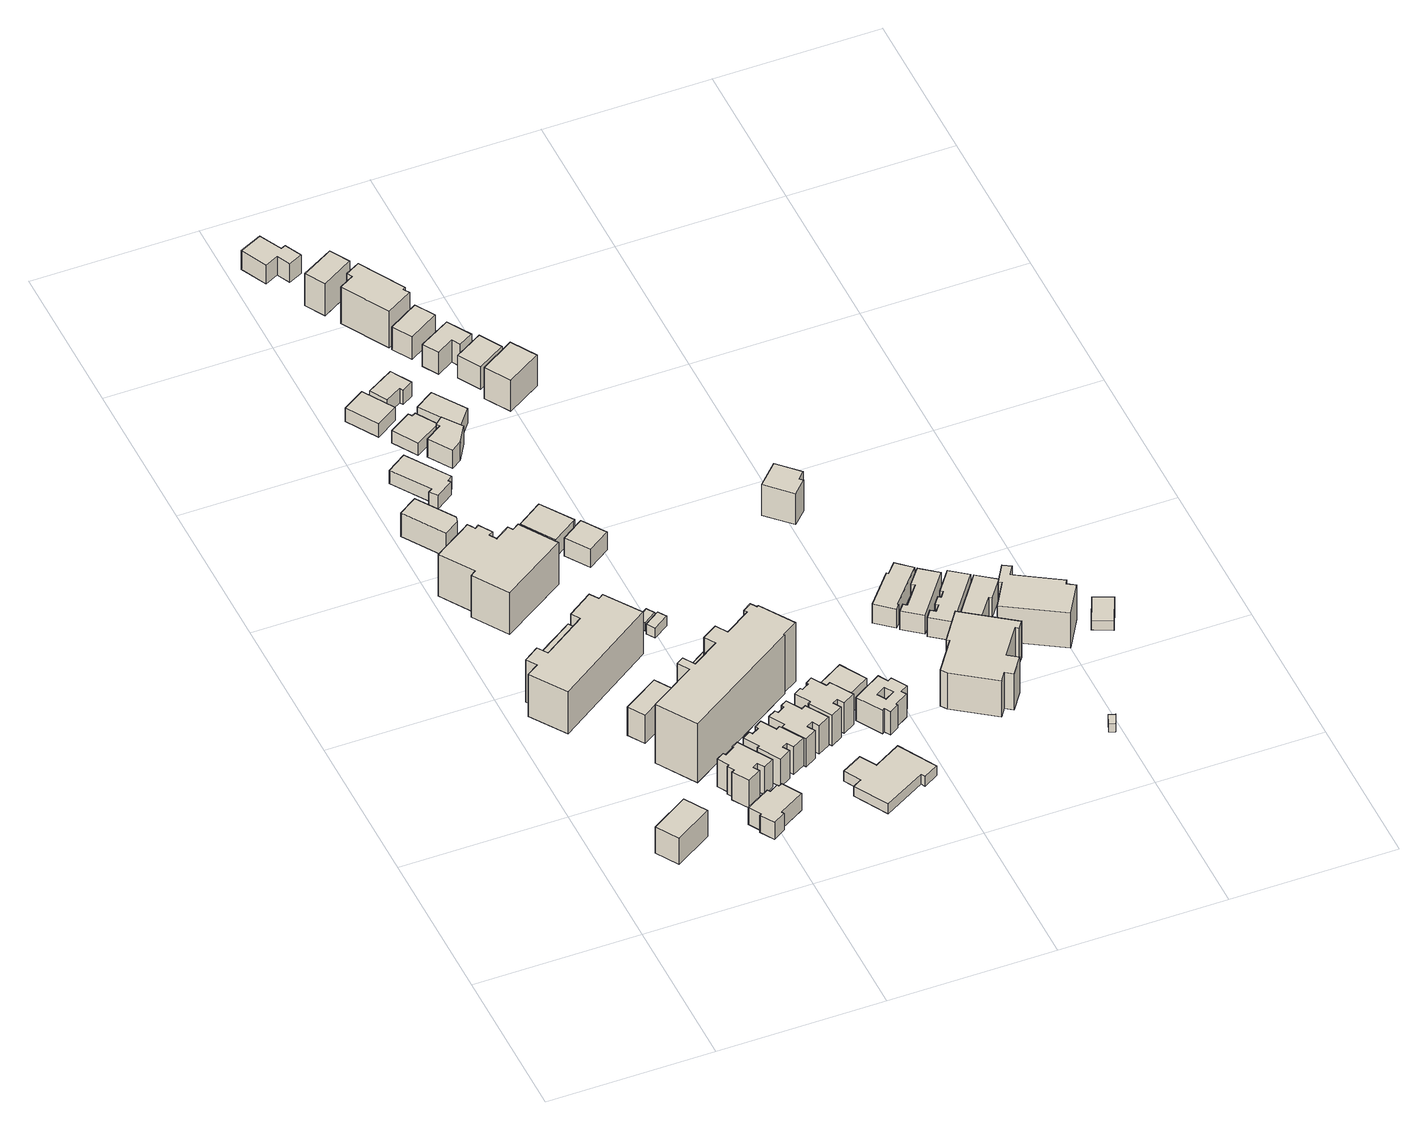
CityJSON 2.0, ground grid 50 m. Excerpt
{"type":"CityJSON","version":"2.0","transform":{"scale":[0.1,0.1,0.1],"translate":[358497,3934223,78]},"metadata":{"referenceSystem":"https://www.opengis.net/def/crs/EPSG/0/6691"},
"CityObjects":{
"building1":{"type":"Building","attributes":{"usage":"412","measuredHeight":10.7,"storeysAboveGround":2,"BuildingIDAttribute.prefecture":"14","BuildingIDAttribute.city":"14153","BuildingDetailAttribute.totalFloorArea":208.82,"BuildingDetailAttribute.buildingFootprintArea":104.41,"BuildingDetailAttribute.buildingStructureType":"601","BuildingDetailAttribute.buildingStructureOrgType":"1","BuildingDetailAttribute.orgUsage":"20","BuildingDetailAttribute.surveyYear":2015},"geometry":[{"type":"Solid","lod":"1","boundaries":[[[[0,1,2,3]],[[2,4,5,3]],[[1,6,4,2]],[[0,7,6,1]],[[3,5,7,0]],[[4,6,7,5]]]]}]},
"building2":{"type":"Building","attributes":{"measuredHeight":14.3,"BuildingIDAttribute.prefecture":"14","BuildingIDAttribute.city":"14153","BuildingDetailAttribute.surveyYear":2015},"geometry":[{"type":"Solid","lod":"1","boundaries":[[[[8,9,10,11]],[[10,12,13,11]],[[9,14,12,10]],[[8,15,14,9]],[[11,13,15,8]],[[12,14,15,13]]]]}]},
"building3":{"type":"Building","attributes":{"usage":"411","measuredHeight":7.7,"storeysAboveGround":2,"BuildingIDAttribute.prefecture":"14","BuildingIDAttribute.city":"14153","BuildingDetailAttribute.totalFloorArea":181.81,"BuildingDetailAttribute.buildingFootprintArea":90.91,"BuildingDetailAttribute.buildingStructureType":"601","BuildingDetailAttribute.buildingStructureOrgType":"1","BuildingDetailAttribute.orgUsage":"10","BuildingDetailAttribute.surveyYear":2015},"geometry":[{"type":"Solid","lod":"1","boundaries":[[[[16,17,18,19,20,21,22,23,24,25,26,27]],[[26,28,29,27]],[[25,30,28,26]],[[24,31,30,25]],[[23,32,31,24]],[[22,33,32,23]],[[21,34,33,22]],[[20,35,34,21]],[[19,36,35,20]],[[18,37,36,19]],[[17,38,37,18]],[[16,39,38,17]],[[27,29,39,16]],[[28,30,31,32,33,34,35,36,37,38,39,29]]]]}]},
"building4":{"type":"Building","attributes":{"usage":"412","measuredHeight":15.8,"storeysAboveGround":5,"BuildingIDAttribute.prefecture":"14","BuildingIDAttribute.city":"14153","BuildingDetailAttribute.totalFloorArea":2382.71,"BuildingDetailAttribute.buildingFootprintArea":476.54,"BuildingDetailAttribute.buildingStructureType":"610","BuildingDetailAttribute.buildingStructureOrgType":"2","BuildingDetailAttribute.orgUsage":"20","BuildingDetailAttribute.surveyYear":2015},"geometry":[{"type":"Solid","lod":"1","boundaries":[[[[40,41,42,43,44,45,46,47,48,49,50,51]],[[50,52,53,51]],[[49,54,52,50]],[[48,55,54,49]],[[47,56,55,48]],[[46,57,56,47]],[[45,58,57,46]],[[44,59,58,45]],[[43,60,59,44]],[[42,61,60,43]],[[41,62,61,42]],[[40,63,62,41]],[[51,53,63,40]],[[52,54,55,56,57,58,59,60,61,62,63,53]]]]}]},
"building5":{"type":"Building","attributes":{"usage":"412","measuredHeight":10.7,"storeysAboveGround":7,"BuildingIDAttribute.prefecture":"14","BuildingIDAttribute.city":"14153","BuildingDetailAttribute.totalFloorArea":443.38,"BuildingDetailAttribute.buildingFootprintArea":63.34,"BuildingDetailAttribute.buildingStructureType":"610","BuildingDetailAttribute.buildingStructureOrgType":"2","BuildingDetailAttribute.orgUsage":"20","BuildingDetailAttribute.surveyYear":2015},"geometry":[{"type":"Solid","lod":"1","boundaries":[[[[64,65,66,67]],[[66,68,69,67]],[[65,70,68,66]],[[64,71,70,65]],[[67,69,71,64]],[[68,70,71,69]]]]}]},
"building6":{"type":"Building","attributes":{"usage":"412","measuredHeight":10.6,"storeysAboveGround":3,"BuildingIDAttribute.prefecture":"14","BuildingIDAttribute.city":"14153","BuildingDetailAttribute.totalFloorArea":268,"BuildingDetailAttribute.buildingFootprintArea":89.33,"BuildingDetailAttribute.buildingStructureType":"601","BuildingDetailAttribute.buildingStructureOrgType":"1","BuildingDetailAttribute.orgUsage":"20","BuildingDetailAttribute.surveyYear":2015},"geometry":[{"type":"Solid","lod":"1","boundaries":[[[[72,73,74,75,76,77,78,79,80,81,82,83,84,85,86,87]],[[86,88,89,87]],[[85,90,88,86]],[[84,91,90,85]],[[83,92,91,84]],[[82,93,92,83]],[[81,94,93,82]],[[80,95,94,81]],[[79,96,95,80]],[[78,97,96,79]],[[77,98,97,78]],[[76,99,98,77]],[[75,100,99,76]],[[74,101,100,75]],[[73,102,101,74]],[[72,103,102,73]],[[87,89,103,72]],[[88,90,91,92,93,94,95,96,97,98,99,100,101,102,103,89]]]]}]},
"building7":{"type":"Building","attributes":{"usage":"412","measuredHeight":9.3,"storeysAboveGround":3,"BuildingIDAttribute.prefecture":"14","BuildingIDAttribute.city":"14153","BuildingDetailAttribute.totalFloorArea":247.94,"BuildingDetailAttribute.buildingFootprintArea":82.64,"BuildingDetailAttribute.buildingStructureType":"601","BuildingDetailAttribute.buildingStructureOrgType":"1","BuildingDetailAttribute.orgUsage":"20","BuildingDetailAttribute.surveyYear":2015},"geometry":[{"type":"Solid","lod":"1","boundaries":[[[[104,105,106,107,108]],[[107,109,110,108]],[[106,111,109,107]],[[105,112,111,106]],[[104,113,112,105]],[[108,110,113,104]],[[109,111,112,113,110]]]]}]},
"building8":{"type":"Building","attributes":{"usage":"412","measuredHeight":16,"storeysAboveGround":5,"BuildingIDAttribute.prefecture":"14","BuildingIDAttribute.city":"14153","BuildingDetailAttribute.totalFloorArea":2168.39,"BuildingDetailAttribute.buildingFootprintArea":433.68,"BuildingDetailAttribute.buildingStructureType":"610","BuildingDetailAttribute.buildingStructureOrgType":"2","BuildingDetailAttribute.orgUsage":"20","BuildingDetailAttribute.surveyYear":2015},"geometry":[{"type":"Solid","lod":"1","boundaries":[[[[114,115,116,117,118,119,120,121,122,123,124,125,126,127,128,129]],[[128,130,131,129]],[[127,132,130,128]],[[126,133,132,127]],[[125,134,133,126]],[[124,135,134,125]],[[123,136,135,124]],[[122,137,136,123]],[[121,138,137,122]],[[120,139,138,121]],[[119,140,139,120]],[[118,141,140,119]],[[117,142,141,118]],[[116,143,142,117]],[[115,144,143,116]],[[114,145,144,115]],[[129,131,145,114]],[[130,132,133,134,135,136,137,138,139,140,141,142,143,144,145,131]]]]}]},
"building9":{"type":"Building","attributes":{"usage":"412","measuredHeight":10.7,"storeysAboveGround":3,"BuildingIDAttribute.prefecture":"14","BuildingIDAttribute.city":"14153","BuildingDetailAttribute.totalFloorArea":291.77,"BuildingDetailAttribute.buildingFootprintArea":97.26,"BuildingDetailAttribute.buildingStructureType":"601","BuildingDetailAttribute.buildingStructureOrgType":"1","BuildingDetailAttribute.orgUsage":"20","BuildingDetailAttribute.surveyYear":2015},"geometry":[{"type":"Solid","lod":"1","boundaries":[[[[146,147,148,149,150,151,152,153,154,155,156,157,158,159,160,161]],[[160,162,163,161]],[[159,164,162,160]],[[158,165,164,159]],[[157,166,165,158]],[[156,167,166,157]],[[155,168,167,156]],[[154,169,168,155]],[[153,170,169,154]],[[152,171,170,153]],[[151,172,171,152]],[[150,173,172,151]],[[149,174,173,150]],[[148,175,174,149]],[[147,176,175,148]],[[146,177,176,147]],[[161,163,177,146]],[[162,164,165,166,167,168,169,170,171,172,173,174,175,176,177,163]]]]}]},
"building10":{"type":"Building","attributes":{"usage":"412","measuredHeight":5.2,"storeysAboveGround":2,"BuildingIDAttribute.prefecture":"14","BuildingIDAttribute.city":"14153","BuildingDetailAttribute.totalFloorArea":200.54,"BuildingDetailAttribute.buildingFootprintArea":100.27,"BuildingDetailAttribute.buildingStructureType":"601","BuildingDetailAttribute.buildingStructureOrgType":"1","BuildingDetailAttribute.orgUsage":"20","BuildingDetailAttribute.surveyYear":2015},"geometry":[{"type":"Solid","lod":"1","boundaries":[[[[178,179,180,181,182,183,184,185]],[[184,186,187,185]],[[183,188,186,184]],[[182,189,188,183]],[[181,190,189,182]],[[180,191,190,181]],[[179,192,191,180]],[[178,193,192,179]],[[185,187,193,178]],[[186,188,189,190,191,192,193,187]]]]}]},
"building11":{"type":"Building","attributes":{"usage":"412","measuredHeight":23,"storeysAboveGround":7,"BuildingIDAttribute.prefecture":"14","BuildingIDAttribute.city":"14153","BuildingDetailAttribute.totalFloorArea":4040.54,"BuildingDetailAttribute.buildingFootprintArea":577.22,"BuildingDetailAttribute.buildingStructureType":"610","BuildingDetailAttribute.buildingStructureOrgType":"2","BuildingDetailAttribute.orgUsage":"20","BuildingDetailAttribute.surveyYear":2015},"geometry":[{"type":"Solid","lod":"1","boundaries":[[[[194,195,196,197,198,199,200,201,202,203,204,205,206,207,208,209,210,211]],[[210,212,213,211]],[[209,214,212,210]],[[208,215,214,209]],[[207,216,215,208]],[[206,217,216,207]],[[205,218,217,206]],[[204,219,218,205]],[[203,220,219,204]],[[202,221,220,203]],[[201,222,221,202]],[[200,223,222,201]],[[199,224,223,200]],[[198,225,224,199]],[[197,226,225,198]],[[196,227,226,197]],[[195,228,227,196]],[[194,229,228,195]],[[211,213,229,194]],[[212,214,215,216,217,218,219,220,221,222,223,224,225,226,227,228,229,213]]]]}]},
"building12":{"type":"Building","attributes":{"usage":"411","measuredHeight":10.4,"storeysAboveGround":1,"BuildingIDAttribute.prefecture":"14","BuildingIDAttribute.city":"14153","BuildingDetailAttribute.totalFloorArea":86.61,"BuildingDetailAttribute.buildingFootprintArea":86.61,"BuildingDetailAttribute.buildingStructureType":"601","BuildingDetailAttribute.buildingStructureOrgType":"1","BuildingDetailAttribute.orgUsage":"10","BuildingDetailAttribute.surveyYear":2015},"geometry":[{"type":"Solid","lod":"1","boundaries":[[[[230,231,232,233]],[[232,234,235,233]],[[231,236,234,232]],[[230,237,236,231]],[[233,235,237,230]],[[234,236,237,235]]]]}]},
"building13":{"type":"Building","attributes":{"usage":"412","measuredHeight":10.8,"storeysAboveGround":3,"BuildingIDAttribute.prefecture":"14","BuildingIDAttribute.city":"14153","BuildingDetailAttribute.totalFloorArea":288.11,"BuildingDetailAttribute.buildingFootprintArea":96.04,"BuildingDetailAttribute.buildingStructureType":"601","BuildingDetailAttribute.buildingStructureOrgType":"1","BuildingDetailAttribute.orgUsage":"20","BuildingDetailAttribute.surveyYear":2015},"geometry":[{"type":"Solid","lod":"1","boundaries":[[[[238,239,240,241,242,243,244,245,246,247,248,249,250,251,252,253]],[[252,254,255,253]],[[251,256,254,252]],[[250,257,256,251]],[[249,258,257,250]],[[248,259,258,249]],[[247,260,259,248]],[[246,261,260,247]],[[245,262,261,246]],[[244,263,262,245]],[[243,264,263,244]],[[242,265,264,243]],[[241,266,265,242]],[[240,267,266,241]],[[239,268,267,240]],[[238,269,268,239]],[[253,255,269,238]],[[254,256,257,258,259,260,261,262,263,264,265,266,267,268,269,255]]]]}]},
"building14":{"type":"Building","attributes":{"BuildingIDAttribute.prefecture":"14","BuildingIDAttribute.city":"14153","BuildingDetailAttribute.surveyYear":2015},"geometry":[{"type":"Solid","lod":"1","boundaries":[[[[270,271,272,273]],[[272,274,275,273]],[[271,276,274,272]],[[270,277,276,271]],[[273,275,277,270]],[[274,276,277,275]]]]}]},
"building15":{"type":"Building","attributes":{"usage":"412","measuredHeight":5.5,"storeysAboveGround":2,"BuildingIDAttribute.prefecture":"14","BuildingIDAttribute.city":"14153","BuildingDetailAttribute.totalFloorArea":132.6,"BuildingDetailAttribute.buildingFootprintArea":66.3,"BuildingDetailAttribute.buildingStructureType":"601","BuildingDetailAttribute.buildingStructureOrgType":"1","BuildingDetailAttribute.orgUsage":"20","BuildingDetailAttribute.surveyYear":2015},"geometry":[{"type":"Solid","lod":"1","boundaries":[[[[278,279,280,281,282,283]],[[282,284,285,283]],[[281,286,284,282]],[[280,287,286,281]],[[279,288,287,280]],[[278,289,288,279]],[[283,285,289,278]],[[284,286,287,288,289,285]]]]}]},
"building16":{"type":"Building","attributes":{"measuredHeight":3.8,"BuildingIDAttribute.prefecture":"14","BuildingIDAttribute.city":"14153","BuildingDetailAttribute.surveyYear":2015},"geometry":[{"type":"Solid","lod":"1","boundaries":[[[[290,291,292,293]],[[292,294,295,293]],[[291,296,294,292]],[[290,297,296,291]],[[293,295,297,290]],[[294,296,297,295]]]]}]},
"building17":{"type":"Building","attributes":{"usage":"412","measuredHeight":7.3,"storeysAboveGround":2,"BuildingIDAttribute.prefecture":"14","BuildingIDAttribute.city":"14153","BuildingDetailAttribute.totalFloorArea":216.77,"BuildingDetailAttribute.buildingFootprintArea":108.39,"BuildingDetailAttribute.buildingStructureType":"601","BuildingDetailAttribute.buildingStructureOrgType":"1","BuildingDetailAttribute.orgUsage":"20","BuildingDetailAttribute.surveyYear":2015},"geometry":[{"type":"Solid","lod":"1","boundaries":[[[[298,299,300,301,302,303]],[[302,304,305,303]],[[301,306,304,302]],[[300,307,306,301]],[[299,308,307,300]],[[298,309,308,299]],[[303,305,309,298]],[[304,306,307,308,309,305]]]]}]},
"building18":{"type":"Building","attributes":{"usage":"411","measuredHeight":5.9,"storeysAboveGround":1,"BuildingIDAttribute.prefecture":"14","BuildingIDAttribute.city":"14153","BuildingDetailAttribute.totalFloorArea":278.14,"BuildingDetailAttribute.buildingFootprintArea":278.14,"BuildingDetailAttribute.buildingStructureType":"601","BuildingDetailAttribute.buildingStructureOrgType":"1","BuildingDetailAttribute.orgUsage":"10","BuildingDetailAttribute.surveyYear":2015},"geometry":[{"type":"Solid","lod":"1","boundaries":[[[[310,311,312,313,314,315,316,317,318,319]],[[318,320,321,319]],[[317,322,320,318]],[[316,323,322,317]],[[315,324,323,316]],[[314,325,324,315]],[[313,326,325,314]],[[312,327,326,313]],[[311,328,327,312]],[[310,329,328,311]],[[319,321,329,310]],[[320,322,323,324,325,326,327,328,329,321]]]]}]},
"building19":{"type":"Building","attributes":{"BuildingIDAttribute.prefecture":"14","BuildingIDAttribute.city":"14153","BuildingDetailAttribute.surveyYear":2015},"geometry":[{"type":"Solid","lod":"1","boundaries":[[[[330,331,332,333]],[[332,334,335,333]],[[331,336,334,332]],[[330,337,336,331]],[[333,335,337,330]],[[334,336,337,335]]]]}]},
"building20":{"type":"Building","attributes":{"usage":"412","measuredHeight":7.8,"storeysAboveGround":2,"BuildingIDAttribute.prefecture":"14","BuildingIDAttribute.city":"14153","BuildingDetailAttribute.totalFloorArea":123.98,"BuildingDetailAttribute.buildingFootprintArea":61.99,"BuildingDetailAttribute.buildingStructureType":"601","BuildingDetailAttribute.buildingStructureOrgType":"1","BuildingDetailAttribute.orgUsage":"20","BuildingDetailAttribute.surveyYear":2015},"geometry":[{"type":"Solid","lod":"1","boundaries":[[[[338,339,340,341,342,343,344]],[[343,345,346,344]],[[342,347,345,343]],[[341,348,347,342]],[[340,349,348,341]],[[339,350,349,340]],[[338,351,350,339]],[[344,346,351,338]],[[345,347,348,349,350,351,346]]]]}]},
"building21":{"type":"Building","attributes":{"usage":"411","measuredHeight":6.1,"storeysAboveGround":2,"BuildingIDAttribute.prefecture":"14","BuildingIDAttribute.city":"14153","BuildingDetailAttribute.totalFloorArea":103.85,"BuildingDetailAttribute.buildingFootprintArea":51.92,"BuildingDetailAttribute.buildingStructureType":"601","BuildingDetailAttribute.buildingStructureOrgType":"1","BuildingDetailAttribute.orgUsage":"10","BuildingDetailAttribute.surveyYear":2015},"geometry":[{"type":"Solid","lod":"1","boundaries":[[[[352,353,354,355,356,357]],[[356,358,359,357]],[[355,360,358,356]],[[354,361,360,355]],[[353,362,361,354]],[[352,363,362,353]],[[357,359,363,352]],[[358,360,361,362,363,359]]]]}]},
"building22":{"type":"Building","attributes":{"usage":"411","measuredHeight":7.5,"storeysAboveGround":2,"BuildingIDAttribute.prefecture":"14","BuildingIDAttribute.city":"14153","BuildingDetailAttribute.totalFloorArea":116.21,"BuildingDetailAttribute.buildingFootprintArea":58.1,"BuildingDetailAttribute.buildingStructureType":"601","BuildingDetailAttribute.buildingStructureOrgType":"1","BuildingDetailAttribute.orgUsage":"10","BuildingDetailAttribute.surveyYear":2015},"geometry":[{"type":"Solid","lod":"1","boundaries":[[[[364,365,366,367]],[[366,368,369,367]],[[365,370,368,366]],[[364,371,370,365]],[[367,369,371,364]],[[368,370,371,369]]]]}]},
"building23":{"type":"Building","attributes":{"usage":"412","measuredHeight":11.6,"storeysAboveGround":3,"BuildingIDAttribute.prefecture":"14","BuildingIDAttribute.city":"14153","BuildingDetailAttribute.totalFloorArea":288.62,"BuildingDetailAttribute.buildingFootprintArea":96.21,"BuildingDetailAttribute.buildingStructureType":"601","BuildingDetailAttribute.buildingStructureOrgType":"1","BuildingDetailAttribute.orgUsage":"20","BuildingDetailAttribute.surveyYear":2015},"geometry":[{"type":"Solid","lod":"1","boundaries":[[[[372,373,374,375,376,377,378,379,380,381,382,383,384,385,386,387]],[[386,388,389,387]],[[385,390,388,386]],[[384,391,390,385]],[[383,392,391,384]],[[382,393,392,383]],[[381,394,393,382]],[[380,395,394,381]],[[379,396,395,380]],[[378,397,396,379]],[[377,398,397,378]],[[376,399,398,377]],[[375,400,399,376]],[[374,401,400,375]],[[373,402,401,374]],[[372,403,402,373]],[[387,389,403,372]],[[388,390,391,392,393,394,395,396,397,398,399,400,401,402,403,389]]]]}]},
"building24":{"type":"Building","attributes":{"usage":"412","measuredHeight":6,"storeysAboveGround":2,"BuildingIDAttribute.prefecture":"14","BuildingIDAttribute.city":"14153","BuildingDetailAttribute.totalFloorArea":174.16,"BuildingDetailAttribute.buildingFootprintArea":87.08,"BuildingDetailAttribute.buildingStructureType":"610","BuildingDetailAttribute.buildingStructureOrgType":"2","BuildingDetailAttribute.orgUsage":"20","BuildingDetailAttribute.surveyYear":2015},"geometry":[{"type":"Solid","lod":"1","boundaries":[[[[404,405,406,407]],[[406,408,409,407]],[[405,410,408,406]],[[404,411,410,405]],[[407,409,411,404]],[[408,410,411,409]]]]}]},
"building25":{"type":"Building","attributes":{"usage":"422","measuredHeight":9.9,"storeysAboveGround":2,"BuildingIDAttribute.prefecture":"14","BuildingIDAttribute.city":"14153","BuildingDetailAttribute.totalFloorArea":150.62,"BuildingDetailAttribute.buildingFootprintArea":75.31,"BuildingDetailAttribute.buildingStructureType":"601","BuildingDetailAttribute.buildingStructureOrgType":"1","BuildingDetailAttribute.orgUsage":"137","BuildingDetailAttribute.surveyYear":2015},"geometry":[{"type":"Solid","lod":"1","boundaries":[[[[412,413,414,415,416,417,418,419]],[[418,420,421,419]],[[417,422,420,418]],[[416,423,422,417]],[[415,424,423,416]],[[414,425,424,415]],[[413,426,425,414]],[[412,427,426,413]],[[419,421,427,412]],[[420,422,423,424,425,426,427,421]]]]}]},
"building26":{"type":"Building","attributes":{"usage":"414","measuredHeight":13.2,"storeysAboveGround":3,"BuildingIDAttribute.prefecture":"14","BuildingIDAttribute.city":"14153","BuildingDetailAttribute.totalFloorArea":206.01,"BuildingDetailAttribute.buildingFootprintArea":68.67,"BuildingDetailAttribute.buildingStructureType":"610","BuildingDetailAttribute.buildingStructureOrgType":"2","BuildingDetailAttribute.orgUsage":"44","BuildingDetailAttribute.surveyYear":2015},"geometry":[{"type":"Solid","lod":"1","boundaries":[[[[428,429,430,431]],[[430,432,433,431]],[[429,434,432,430]],[[428,435,434,429]],[[431,433,435,428]],[[432,434,435,433]]]]}]},
"building27":{"type":"Building","attributes":{"usage":"411","measuredHeight":9,"storeysAboveGround":3,"BuildingIDAttribute.prefecture":"14","BuildingIDAttribute.city":"14153","BuildingDetailAttribute.totalFloorArea":196.67,"BuildingDetailAttribute.buildingFootprintArea":65.56,"BuildingDetailAttribute.buildingStructureType":"601","BuildingDetailAttribute.buildingStructureOrgType":"1","BuildingDetailAttribute.orgUsage":"10","BuildingDetailAttribute.surveyYear":2015},"geometry":[{"type":"Solid","lod":"1","boundaries":[[[[436,437,438,439]],[[438,440,441,439]],[[437,442,440,438]],[[436,443,442,437]],[[439,441,443,436]],[[440,442,443,441]]]]}]},
"building28":{"type":"Building","attributes":{"usage":"411","measuredHeight":10.2,"storeysAboveGround":2,"BuildingIDAttribute.prefecture":"14","BuildingIDAttribute.city":"14153","BuildingDetailAttribute.totalFloorArea":188.94,"BuildingDetailAttribute.buildingFootprintArea":94.47,"BuildingDetailAttribute.buildingStructureType":"601","BuildingDetailAttribute.buildingStructureOrgType":"1","BuildingDetailAttribute.orgUsage":"10","BuildingDetailAttribute.surveyYear":2015},"geometry":[{"type":"Solid","lod":"1","boundaries":[[[[444,445,446,447,448,449,450,451,452,453,454,455],[456,457,458,459]],[[454,460,461,455]],[[453,462,460,454]],[[452,463,462,453]],[[451,464,463,452]],[[450,465,464,451]],[[449,466,465,450]],[[448,467,466,449]],[[447,468,467,448]],[[446,469,468,447]],[[445,470,469,446]],[[444,471,470,445]],[[455,461,471,444]],[[458,472,473,459]],[[457,474,472,458]],[[456,475,474,457]],[[459,473,475,456]],[[460,462,463,464,465,466,467,468,469,470,471,461],[472,474,475,473]]]]}]},
"building29":{"type":"Building","attributes":{"usage":"412","measuredHeight":13.8,"storeysAboveGround":4,"BuildingIDAttribute.prefecture":"14","BuildingIDAttribute.city":"14153","BuildingDetailAttribute.totalFloorArea":621.8,"BuildingDetailAttribute.buildingFootprintArea":155.45,"BuildingDetailAttribute.buildingStructureType":"610","BuildingDetailAttribute.buildingStructureOrgType":"2","BuildingDetailAttribute.orgUsage":"20","BuildingDetailAttribute.surveyYear":2015,"BuildingRiverFloodingRiskAttribute.description":"6","BuildingRiverFloodingRiskAttribute.rankOrg":"2","BuildingRiverFloodingRiskAttribute.depth":2.25,"BuildingRiverFloodingRiskAttribute.adminType":"2","BuildingRiverFloodingRiskAttribute.scale":"2"},"geometry":[{"type":"Solid","lod":"1","boundaries":[[[[476,477,478,479,480,481,482,483]],[[482,484,485,483]],[[481,486,484,482]],[[480,487,486,481]],[[479,488,487,480]],[[478,489,488,479]],[[477,490,489,478]],[[476,491,490,477]],[[483,485,491,476]],[[484,486,487,488,489,490,491,485]]]]}]},
"building30":{"type":"Building","attributes":{"usage":"411","measuredHeight":9.1,"storeysAboveGround":2,"BuildingIDAttribute.prefecture":"14","BuildingIDAttribute.city":"14153","BuildingDetailAttribute.totalFloorArea":120.32,"BuildingDetailAttribute.buildingFootprintArea":60.16,"BuildingDetailAttribute.buildingStructureType":"601","BuildingDetailAttribute.buildingStructureOrgType":"1","BuildingDetailAttribute.orgUsage":"10","BuildingDetailAttribute.surveyYear":2015,"BuildingRiverFloodingRiskAttribute.description":"6","BuildingRiverFloodingRiskAttribute.rankOrg":"2","BuildingRiverFloodingRiskAttribute.depth":2.25,"BuildingRiverFloodingRiskAttribute.adminType":"2","BuildingRiverFloodingRiskAttribute.scale":"2"},"geometry":[{"type":"Solid","lod":"1","boundaries":[[[[492,493,494,495]],[[494,496,497,495]],[[493,498,496,494]],[[492,499,498,493]],[[495,497,499,492]],[[496,498,499,497]]]]}]},
"building31":{"type":"Building","attributes":{"usage":"411","measuredHeight":9.6,"storeysAboveGround":2,"BuildingIDAttribute.prefecture":"14","BuildingIDAttribute.city":"14153","BuildingDetailAttribute.totalFloorArea":123.66,"BuildingDetailAttribute.buildingFootprintArea":61.83,"BuildingDetailAttribute.buildingStructureType":"601","BuildingDetailAttribute.buildingStructureOrgType":"1","BuildingDetailAttribute.orgUsage":"10","BuildingDetailAttribute.surveyYear":2015,"BuildingRiverFloodingRiskAttribute.description":"6","BuildingRiverFloodingRiskAttribute.rankOrg":"2","BuildingRiverFloodingRiskAttribute.depth":1.12,"BuildingRiverFloodingRiskAttribute.adminType":"2","BuildingRiverFloodingRiskAttribute.scale":"2"},"geometry":[{"type":"Solid","lod":"1","boundaries":[[[[500,501,502,503,504,505]],[[504,506,507,505]],[[503,508,506,504]],[[502,509,508,503]],[[501,510,509,502]],[[500,511,510,501]],[[505,507,511,500]],[[506,508,509,510,511,507]]]]}]},
"building32":{"type":"Building","attributes":{"usage":"411","measuredHeight":9.7,"storeysAboveGround":2,"BuildingIDAttribute.prefecture":"14","BuildingIDAttribute.city":"14153","BuildingDetailAttribute.totalFloorArea":150.3,"BuildingDetailAttribute.buildingFootprintArea":75.15,"BuildingDetailAttribute.buildingStructureType":"601","BuildingDetailAttribute.buildingStructureOrgType":"1","BuildingDetailAttribute.orgUsage":"10","BuildingDetailAttribute.surveyYear":2015,"BuildingRiverFloodingRiskAttribute.description":"6","BuildingRiverFloodingRiskAttribute.rankOrg":"2","BuildingRiverFloodingRiskAttribute.depth":0.765,"BuildingRiverFloodingRiskAttribute.adminType":"2","BuildingRiverFloodingRiskAttribute.scale":"2"},"geometry":[{"type":"Solid","lod":"1","boundaries":[[[[512,513,514,515]],[[514,516,517,515]],[[513,518,516,514]],[[512,519,518,513]],[[515,517,519,512]],[[516,518,519,517]]]]}]},
"building33":{"type":"Building","attributes":{"usage":"413","measuredHeight":12,"storeysAboveGround":3,"BuildingIDAttribute.prefecture":"14","BuildingIDAttribute.city":"14153","BuildingDetailAttribute.totalFloorArea":246.92,"BuildingDetailAttribute.buildingFootprintArea":82.31,"BuildingDetailAttribute.buildingStructureType":"601","BuildingDetailAttribute.buildingStructureOrgType":"1","BuildingDetailAttribute.orgUsage":"30","BuildingDetailAttribute.surveyYear":2015,"BuildingRiverFloodingRiskAttribute.description":"6","BuildingRiverFloodingRiskAttribute.rankOrg":"2","BuildingRiverFloodingRiskAttribute.depth":0.644,"BuildingRiverFloodingRiskAttribute.adminType":"2","BuildingRiverFloodingRiskAttribute.scale":"2"},"geometry":[{"type":"Solid","lod":"1","boundaries":[[[[520,521,522,523]],[[522,524,525,523]],[[521,526,524,522]],[[520,527,526,521]],[[523,525,527,520]],[[524,526,527,525]]]]}]},
"building34":{"type":"Building","attributes":{"usage":"412","measuredHeight":18.2,"storeysAboveGround":2,"BuildingIDAttribute.prefecture":"14","BuildingIDAttribute.city":"14153","BuildingDetailAttribute.totalFloorArea":814.16,"BuildingDetailAttribute.buildingFootprintArea":407.08,"BuildingDetailAttribute.buildingStructureType":"610","BuildingDetailAttribute.buildingStructureOrgType":"2","BuildingDetailAttribute.orgUsage":"20","BuildingDetailAttribute.surveyYear":2015},"geometry":[{"type":"Solid","lod":"1","boundaries":[[[[528,529,530,531,532,533,534,535,536,537,538,539,540]],[[539,541,542,540]],[[538,543,541,539]],[[537,544,543,538]],[[536,545,544,537]],[[535,546,545,536]],[[534,547,546,535]],[[533,548,547,534]],[[532,549,548,533]],[[531,550,549,532]],[[530,551,550,531]],[[529,552,551,530]],[[528,553,552,529]],[[540,542,553,528]],[[541,543,544,545,546,547,548,549,550,551,552,553,542]]]]}]},
"building35":{"type":"Building","attributes":{"usage":"412","measuredHeight":8.1,"storeysAboveGround":2,"BuildingIDAttribute.prefecture":"14","BuildingIDAttribute.city":"14153","BuildingDetailAttribute.totalFloorArea":183.67,"BuildingDetailAttribute.buildingFootprintArea":91.84,"BuildingDetailAttribute.buildingStructureType":"601","BuildingDetailAttribute.buildingStructureOrgType":"1","BuildingDetailAttribute.orgUsage":"20","BuildingDetailAttribute.surveyYear":2015},"geometry":[{"type":"Solid","lod":"1","boundaries":[[[[554,555,556,557,558,559,560,561]],[[560,562,563,561]],[[559,564,562,560]],[[558,565,564,559]],[[557,566,565,558]],[[556,567,566,557]],[[555,568,567,556]],[[554,569,568,555]],[[561,563,569,554]],[[562,564,565,566,567,568,569,563]]]]}]},
"building36":{"type":"Building","attributes":{"usage":"413","measuredHeight":12.2,"storeysAboveGround":3,"BuildingIDAttribute.prefecture":"14","BuildingIDAttribute.city":"14153","BuildingDetailAttribute.totalFloorArea":231.72,"BuildingDetailAttribute.buildingFootprintArea":77.24,"BuildingDetailAttribute.buildingStructureType":"610","BuildingDetailAttribute.buildingStructureOrgType":"2","BuildingDetailAttribute.orgUsage":"30","BuildingDetailAttribute.surveyYear":2015},"geometry":[{"type":"Solid","lod":"1","boundaries":[[[[570,571,572,573,574,575]],[[574,576,577,575]],[[573,578,576,574]],[[572,579,578,573]],[[571,580,579,572]],[[570,581,580,571]],[[575,577,581,570]],[[576,578,579,580,581,577]]]]}]},
"building37":{"type":"Building","attributes":{"usage":"412","measuredHeight":8,"storeysAboveGround":2,"BuildingIDAttribute.prefecture":"14","BuildingIDAttribute.city":"14153","BuildingDetailAttribute.totalFloorArea":181.36,"BuildingDetailAttribute.buildingFootprintArea":90.68,"BuildingDetailAttribute.buildingStructureType":"601","BuildingDetailAttribute.buildingStructureOrgType":"1","BuildingDetailAttribute.orgUsage":"20","BuildingDetailAttribute.surveyYear":2015},"geometry":[{"type":"Solid","lod":"1","boundaries":[[[[582,583,584,585,586,587,588,589]],[[588,590,591,589]],[[587,592,590,588]],[[586,593,592,587]],[[585,594,593,586]],[[584,595,594,585]],[[583,596,595,584]],[[582,597,596,583]],[[589,591,597,582]],[[590,592,593,594,595,596,597,591]]]]}]},
"building38":{"type":"Building","attributes":{"usage":"412","measuredHeight":7.8,"storeysAboveGround":2,"BuildingIDAttribute.prefecture":"14","BuildingIDAttribute.city":"14153","BuildingDetailAttribute.totalFloorArea":205.31,"BuildingDetailAttribute.buildingFootprintArea":102.66,"BuildingDetailAttribute.buildingStructureType":"601","BuildingDetailAttribute.buildingStructureOrgType":"1","BuildingDetailAttribute.orgUsage":"20","BuildingDetailAttribute.surveyYear":2015},"geometry":[{"type":"Solid","lod":"1","boundaries":[[[[598,599,600,601,602,603,604,605,606,607,608,609]],[[608,610,611,609]],[[607,612,610,608]],[[606,613,612,607]],[[605,614,613,606]],[[604,615,614,605]],[[603,616,615,604]],[[602,617,616,603]],[[601,618,617,602]],[[600,619,618,601]],[[599,620,619,600]],[[598,621,620,599]],[[609,611,621,598]],[[610,612,613,614,615,616,617,618,619,620,621,611]]]]}]},
"building39":{"type":"Building","attributes":{"BuildingIDAttribute.prefecture":"14","BuildingIDAttribute.city":"14153","BuildingDetailAttribute.surveyYear":2015},"geometry":[{"type":"Solid","lod":"1","boundaries":[[[[622,623,624,625]],[[624,626,627,625]],[[623,628,626,624]],[[622,629,628,623]],[[625,627,629,622]],[[626,628,629,627]]]]}]},
"building40":{"type":"Building","attributes":{"usage":"412","measuredHeight":8.3,"storeysAboveGround":2,"BuildingIDAttribute.prefecture":"14","BuildingIDAttribute.city":"14153","BuildingDetailAttribute.totalFloorArea":207.9,"BuildingDetailAttribute.buildingFootprintArea":103.95,"BuildingDetailAttribute.buildingStructureType":"601","BuildingDetailAttribute.buildingStructureOrgType":"1","BuildingDetailAttribute.orgUsage":"20","BuildingDetailAttribute.surveyYear":2015},"geometry":[{"type":"Solid","lod":"1","boundaries":[[[[630,631,632,633,634,635,636,637]],[[636,638,639,637]],[[635,640,638,636]],[[634,641,640,635]],[[633,642,641,634]],[[632,643,642,633]],[[631,644,643,632]],[[630,645,644,631]],[[637,639,645,630]],[[638,640,641,642,643,644,645,639]]]]}]},
"building41":{"type":"Building","attributes":{"usage":"414","measuredHeight":13.4,"storeysAboveGround":5,"BuildingIDAttribute.prefecture":"14","BuildingIDAttribute.city":"14153","BuildingDetailAttribute.totalFloorArea":1187.4,"BuildingDetailAttribute.buildingFootprintArea":237.48,"BuildingDetailAttribute.buildingStructureType":"610","BuildingDetailAttribute.buildingStructureOrgType":"2","BuildingDetailAttribute.orgUsage":"44","BuildingDetailAttribute.surveyYear":2015},"geometry":[{"type":"Solid","lod":"1","boundaries":[[[[646,647,648,649,650,651,652,653,654,655]],[[654,656,657,655]],[[653,658,656,654]],[[652,659,658,653]],[[651,660,659,652]],[[650,661,660,651]],[[649,662,661,650]],[[648,663,662,649]],[[647,664,663,648]],[[646,665,664,647]],[[655,657,665,646]],[[656,658,659,660,661,662,663,664,665,657]]]]}]},
"building42":{"type":"Building","attributes":{"usage":"402","measuredHeight":4.4,"storeysAboveGround":2,"BuildingIDAttribute.prefecture":"14","BuildingIDAttribute.city":"14153","BuildingDetailAttribute.totalFloorArea":107.4,"BuildingDetailAttribute.buildingFootprintArea":53.7,"BuildingDetailAttribute.buildingStructureType":"610","BuildingDetailAttribute.buildingStructureOrgType":"2","BuildingDetailAttribute.orgUsage":"71","BuildingDetailAttribute.surveyYear":2015},"geometry":[{"type":"Solid","lod":"1","boundaries":[[[[666,667,668,669]],[[668,670,671,669]],[[667,672,670,668]],[[666,673,672,667]],[[669,671,673,666]],[[670,672,673,671]]]]}]}
},
"vertices":[
[219,227,133],[261,159,133],[147,88,133],[105,155,133],[147,88,229],[105,155,229],[261,159,229],[219,227,229],
[230,981,83],[116,906,83],[102,926,83],[216,1002,83],[102,926,205],[216,1002,205],[116,906,205],[230,981,205],
[443,80,161],[447,73,161],[409,50,161],[384,91,161],[390,95,161],[368,132,161],[442,175,161],[447,167,161],[474,183,161],[477,177,161],[487,183,161],[521,126,161],[487,183,223],[521,126,223],[477,177,223],[474,183,223],[447,167,223],[442,175,223],[368,132,223],[390,95,223],[384,91,223],[409,50,223],[447,73,223],[443,80,223],
[100,731,76],[28,838,76],[65,862,76],[44,892,76],[91,924,76],[111,894,76],[244,983,76],[227,1009,76],[303,1061,76],[321,1035,76],[336,1046,76],[409,939,76],[336,1046,231],[409,939,231],[321,1035,231],[303,1061,231],[227,1009,231],[244,983,231],[111,894,231],[91,924,231],[44,892,231],[65,862,231],[28,838,231],[100,731,231],
[238,651,89],[346,721,89],[377,672,89],[269,602,89],[377,672,193],[269,602,193],[346,721,193],[238,651,193],
[382,277,121],[391,282,121],[379,302,121],[386,306,121],[366,340,121],[390,354,121],[395,346,121],[425,364,121],[423,368,121],[442,379,121],[502,279,121],[471,260,121],[458,281,121],[442,272,121],[453,253,121],[412,228,121],[453,253,223],[412,228,223],[442,272,223],[458,281,223],[471,260,223],[502,279,223],[442,379,223],[423,368,223],[425,364,223],[395,346,223],[390,354,223],[366,340,223],[386,306,223],[379,302,223],[391,282,223],[382,277,223],
[8,1653,42],[64,1690,42],[138,1579,42],[133,1561,42],[88,1531,42],[133,1561,129],[88,1531,129],[138,1579,129],[64,1690,129],[8,1653,129],
[138,1449,46],[150,1457,46],[175,1418,46],[161,1410,46],[175,1389,46],[220,1419,46],[229,1405,46],[250,1418,46],[321,1309,46],[122,1180,46],[54,1284,46],[71,1295,46],[6,1395,46],[110,1462,46],[124,1471,46],[130,1462,46],[124,1471,200],[130,1462,200],[110,1462,200],[6,1395,200],[71,1295,200],[54,1284,200],[122,1180,200],[321,1309,200],[250,1418,200],[229,1405,200],[220,1419,200],[175,1389,200],[161,1410,200],[175,1418,200],[150,1457,200],[138,1449,200],
[486,346,113],[494,350,113],[467,396,113],[491,411,113],[497,401,113],[519,414,113],[514,423,113],[536,437,113],[563,392,113],[574,399,113],[615,331,113],[577,309,113],[565,329,113],[550,320,113],[562,300,113],[526,279,113],[562,300,215],[526,279,215],[550,320,215],[565,329,215],[577,309,215],[615,331,215],[574,399,215],[563,392,215],[536,437,215],[514,423,215],[519,414,215],[497,401,215],[491,411,215],[467,396,215],[494,350,215],[486,346,215],
[207,1768,41],[191,1757,41],[196,1749,41],[143,1713,41],[126,1737,41],[137,1744,41],[62,1856,41],[121,1896,41],[62,1856,90],[121,1896,90],[137,1744,90],[126,1737,90],[143,1713,90],[196,1749,90],[191,1757,90],[207,1768,90],
[276,551,59],[415,640,59],[393,674,59],[416,689,59],[438,653,59],[521,707,59],[500,739,59],[546,768,59],[568,734,59],[646,784,59],[640,794,59],[667,811,59],[679,793,59],[684,796,59],[749,695,59],[702,665,59],[703,662,59],[350,435,59],[703,662,276],[350,435,276],[702,665,276],[749,695,276],[684,796,276],[679,793,276],[667,811,276],[640,794,276],[646,784,276],[568,734,276],[546,768,276],[500,739,276],[521,707,276],[438,653,276],[416,689,276],[393,674,276],[415,640,276],[276,551,276],
[174,2075,42],[107,2033,42],[49,2126,42],[116,2168,42],[49,2126,91],[116,2168,91],[107,2033,91],[174,2075,91],
[584,404,101],[594,410,101],[567,455,101],[591,469,101],[597,460,101],[619,473,101],[614,481,101],[634,493,101],[661,448,101],[674,456,101],[714,389,101],[677,367,101],[665,389,101],[646,378,101],[660,356,101],[625,335,101],[660,356,205],[625,335,205],[646,378,205],[665,389,205],[677,367,205],[714,389,205],[674,456,205],[661,448,205],[634,493,205],[614,481,205],[619,473,205],[597,460,205],[591,469,205],[567,455,205],[594,410,205],[584,404,205],
[456,1036,59],[441,1059,59],[481,1086,59],[496,1064,59],[481,1086,89],[496,1064,89],[441,1059,89],[456,1036,89],
[177,1926,41],[131,2000,41],[198,2042,41],[205,2032,41],[216,2038,41],[256,1975,41],[216,2038,86],[256,1975,86],[205,2032,86],[198,2042,86],[131,2000,86],[177,1926,86],
[470,999,60],[454,1024,60],[501,1056,60],[517,1031,60],[501,1056,96],[517,1031,96],[454,1024,96],[470,999,96],
[356,1409,45],[322,1460,45],[292,1504,45],[370,1557,45],[434,1462,45],[429,1458,45],[434,1462,110],[429,1458,110],[370,1557,110],[292,1504,110],[322,1460,110],[356,1409,110],
[723,7,175],[666,108,175],[692,123,175],[664,173,175],[727,208,175],[755,160,175],[837,207,175],[902,93,175],[857,67,175],[850,79,175],[857,67,211],[850,79,211],[902,93,211],[837,207,211],[755,160,211],[727,208,211],[664,173,211],[692,123,211],[666,108,211],[723,7,211],
[543,783,59],[506,838,59],[589,894,59],[626,839,59],[589,894,89],[626,839,89],[506,838,89],[543,783,89],
[197,1911,41],[247,1944,41],[241,1954,41],[265,1976,41],[307,1919,41],[273,1864,41],[241,1843,41],[273,1864,108],[241,1843,108],[307,1919,108],[265,1976,108],[241,1954,108],[247,1944,108],[197,1911,108],
[217,2208,40],[253,2146,40],[219,2126,40],[213,2136,40],[165,2108,40],[135,2160,40],[165,2108,93],[135,2160,93],[213,2136,93],[219,2126,93],[253,2146,93],[217,2208,93],
[378,1403,48],[446,1449,48],[493,1379,48],[425,1333,48],[493,1379,114],[425,1333,114],[446,1449,114],[378,1403,114],
[686,462,90],[694,467,90],[667,512,90],[690,526,90],[694,520,90],[716,533,90],[713,539,90],[733,552,90],[759,508,90],[772,516,90],[813,448,90],[775,426,90],[763,446,90],[748,438,90],[762,415,90],[726,394,90],[762,415,202],[726,394,202],[748,438,202],[763,446,202],[775,426,202],[813,448,202],[772,516,202],[759,508,202],[733,552,202],[713,539,202],[716,533,202],[694,520,202],[690,526,202],[667,512,202],[694,467,202],[686,462,202],
[228,2051,39],[285,2089,39],[350,1992,39],[305,1936,39],[350,1992,93],[305,1936,93],[285,2089,93],[228,2051,93],
[41,2810,14],[109,2843,14],[143,2776,14],[157,2782,14],[182,2731,14],[140,2711,14],[120,2751,14],[79,2731,14],[120,2751,83],[79,2731,83],[140,2711,83],[182,2731,83],[157,2782,83],[143,2776,83],[109,2843,83],[41,2810,83],
[236,2663,19],[269,2605,19],[173,2549,19],[139,2607,19],[173,2549,137],[139,2607,137],[269,2605,137],[236,2663,137],
[767,564,87],[840,608,87],[886,530,87],[813,486,87],[886,530,162],[813,486,162],[840,608,162],[767,564,162],
[924,473,102],[936,480,102],[963,435,102],[940,421,102],[949,406,102],[908,381,102],[910,376,102],[882,359,102],[871,377,102],[864,372,102],[819,448,102],[907,502,102],[891,409,102],[920,427,102],[904,452,102],[876,435,102],[819,448,188],[907,502,188],[864,372,188],[871,377,188],[882,359,188],[910,376,188],[908,381,188],[949,406,188],[940,421,188],[963,435,188],[936,480,188],[924,473,188],[904,452,188],[876,435,188],[920,427,188],[891,409,188],
[202,2509,15],[246,2534,15],[237,2550,15],[281,2575,15],[360,2438,15],[352,2433,15],[363,2416,15],[283,2369,15],[363,2416,150],[283,2369,150],[352,2433,150],[360,2438,150],[281,2575,150],[237,2550,150],[246,2534,150],[202,2509,150],
[321,2301,17],[286,2358,17],[377,2413,17],[412,2355,17],[377,2413,101],[412,2355,101],[286,2358,101],[321,2301,101],
[432,2325,13],[474,2254,13],[431,2229,13],[416,2254,13],[365,2223,13],[337,2270,13],[365,2223,94],[337,2270,94],[416,2254,94],[431,2229,94],[474,2254,94],[432,2325,94],
[491,2241,13],[530,2175,13],[445,2125,13],[406,2191,13],[445,2125,96],[406,2191,96],[530,2175,96],[491,2241,96],
[546,2158,7],[592,2083,7],[488,2019,7],[442,2094,7],[488,2019,121],[442,2094,121],[592,2083,121],[546,2158,121],
[1328,521,56],[1319,528,56],[1255,439,56],[1285,418,56],[1245,363,56],[1223,378,56],[1203,350,56],[1082,437,56],[1069,455,56],[1138,551,56],[1130,557,56],[1197,651,56],[1345,544,56],[1197,651,189],[1345,544,189],[1130,557,189],[1138,551,189],[1069,455,189],[1082,437,189],[1203,350,189],[1223,378,189],[1245,363,189],[1285,418,189],[1255,439,189],[1319,528,189],[1328,521,189],
[1100,807,45],[1087,792,45],[1035,837,45],[1118,934,45],[1123,930,45],[1152,963,45],[1196,924,45],[1097,810,45],[1196,924,115],[1097,810,115],[1152,963,115],[1123,930,115],[1118,934,115],[1035,837,115],[1087,792,115],[1100,807,115],
[1004,1433,16],[1064,1372,16],[1043,1350,16],[1052,1341,16],[1011,1300,16],[941,1370,16],[1011,1300,130],[941,1370,130],[1052,1341,130],[1043,1350,130],[1064,1372,130],[1004,1433,130],
[1092,782,47],[1110,804,47],[1120,796,47],[1170,859,47],[1160,867,47],[1201,918,47],[1254,877,47],[1147,739,47],[1254,877,115],[1147,739,115],[1201,918,115],[1160,867,115],[1170,859,115],[1120,796,115],[1110,804,115],[1092,782,115],
[1207,684,47],[1149,728,47],[1167,752,47],[1181,741,47],[1196,761,47],[1188,767,47],[1207,792,47],[1215,786,47],[1228,804,47],[1221,810,47],[1271,876,47],[1323,837,47],[1271,876,117],[1323,837,117],[1221,810,117],[1228,804,117],[1215,786,117],[1207,792,117],[1188,767,117],[1196,761,117],[1181,741,117],[1167,752,117],[1149,728,117],[1207,684,117],
[1416,117,123],[1430,152,123],[1448,145,123],[1434,110,123],[1448,145,153],[1434,110,153],[1430,152,153],[1416,117,153],
[1329,831,47],[1385,789,47],[1339,727,47],[1330,733,47],[1284,672,47],[1291,667,47],[1270,637,47],[1215,678,47],[1270,637,118],[1215,678,118],[1291,667,118],[1284,672,118],[1330,733,118],[1339,727,118],[1385,789,118],[1329,831,118],
[1313,635,49],[1362,715,49],[1353,721,49],[1388,778,49],[1412,763,49],[1395,735,49],[1525,655,49],[1518,642,49],[1542,627,49],[1484,531,49],[1542,627,178],[1484,531,178],[1518,642,178],[1525,655,178],[1395,735,178],[1412,763,178],[1388,778,178],[1353,721,178],[1362,715,178],[1313,635,178],
[1657,635,48],[1619,550,48],[1563,576,48],[1601,660,48],[1563,576,83],[1601,660,83],[1619,550,83],[1657,635,83]
]}
